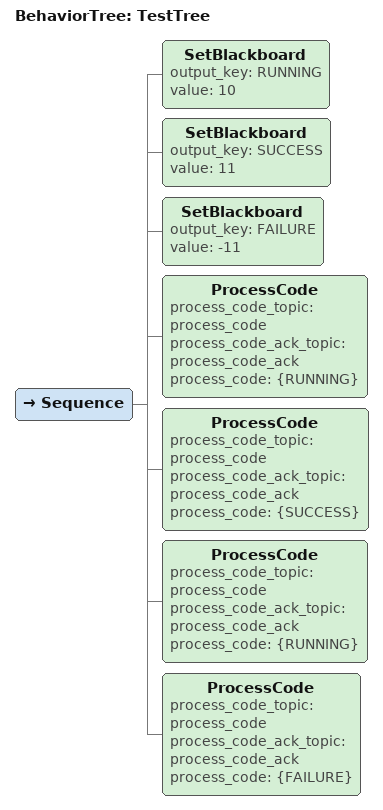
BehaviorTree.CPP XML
<?xml version="1.0"?>
<root main_tree_to_execute="TestTree">
    <BehaviorTree ID="TestTree">
        <Sequence>
            <SetBlackboard output_key="RUNNING" value="10"/>
            <SetBlackboard output_key="SUCCESS" value="11"/>
            <SetBlackboard output_key="FAILURE" value="-11"/>

            <ProcessCode process_code_topic="process_code" process_code_ack_topic="process_code_ack" process_code="{RUNNING}"/>
            <ProcessCode process_code_topic="process_code" process_code_ack_topic="process_code_ack" process_code="{SUCCESS}"/>
            <ProcessCode process_code_topic="process_code" process_code_ack_topic="process_code_ack" process_code="{RUNNING}"/>
            <ProcessCode process_code_topic="process_code" process_code_ack_topic="process_code_ack" process_code="{FAILURE}"/>
        </Sequence>
    </BehaviorTree>
</root>
